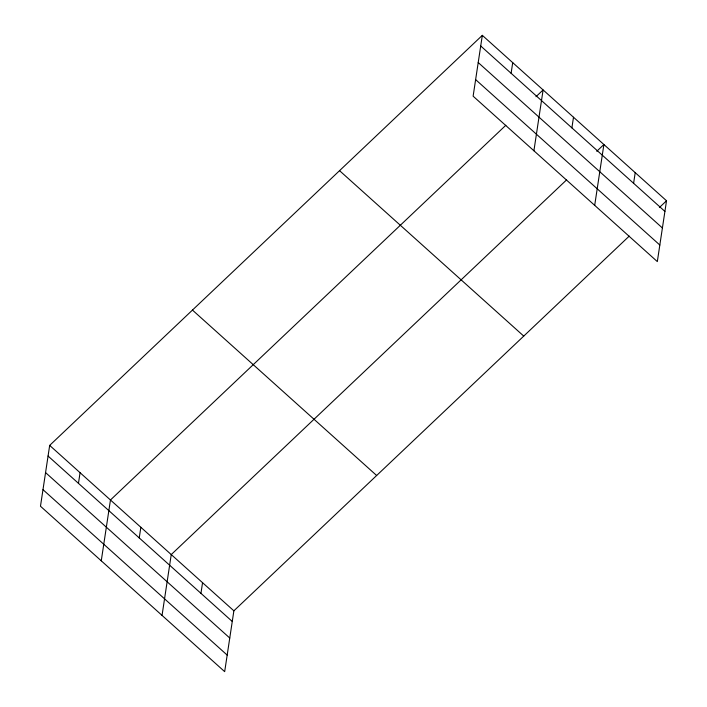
<?xml version="1.0" encoding="UTF-8"?>
<svg xmlns="http://www.w3.org/2000/svg" width="707" height="707" viewBox="0 0 707 707"><rect width="100%" height="100%" fill="white"/><g stroke="black" fill="none" stroke-linecap="round" stroke-linejoin="round"><path stroke-width="1.06" d="M482.324 35.35L473.124 96.179L657.324 261.599L666.524 200.77L482.324 35.35L49.676 445.401L40.476 506.23L224.676 671.65L233.876 610.821L629.239 236.103M78.459 483.332L80.068 472.691M101.26 560.819L110.46 499.99L505.832 125.272M139.244 537.921L140.852 527.281M162.044 615.408L171.244 554.58L566.616 179.861M200.947 593.341L202.555 582.701M511.108 73.281L512.716 62.649M533.909 150.768L543.109 89.939L535.977 96.709M571.892 127.879L573.501 117.238M594.693 205.357L603.893 144.528L596.761 151.298M633.605 183.29L635.213 172.649M659.384 207.54L666.524 200.77M480.716 45.99L664.916 211.411M478.215 62.552L662.406 227.972M475.634 79.617L659.825 245.037M339.554 170.67L523.746 336.09M192.454 310.081L376.645 475.502M49.676 445.401L233.876 610.821M48.067 456.042L232.258 621.462M45.566 472.603L229.757 638.023M42.986 489.668L227.177 655.089"/></g></svg>
